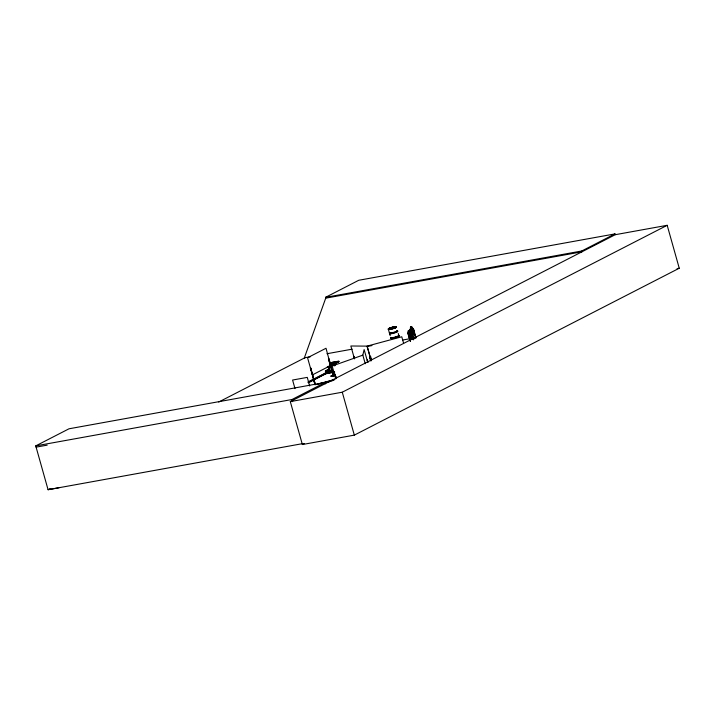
<?xml version="1.0" encoding="UTF-8"?>
<svg xmlns="http://www.w3.org/2000/svg" width="715" height="715" viewBox="0 0 715 715"><rect width="100%" height="100%" fill="white"/><g stroke="black" fill="none" stroke-linecap="round" stroke-linejoin="round"><path stroke-width="1.07" d="M410.231 329.338L410.83 329.266L410.276 329.365L410.58 326.594M407.908 333.494L408.417 330.652L411.992 338.731L410.651 338.839L408.667 336.175L408.149 333.405M410.079 340.983L407.97 333.476L408.462 330.714L408.533 333.458L410.607 340.894M411.938 338.758L412.385 335.925M367.269 360.047L367.85 362.112M370.674 360.771L369.512 356.633L370.62 356.392L371.478 359.529M365.258 363.729L362.827 355.141L364.132 349.581L367.751 362.46M310.507 356.705L304.376 357.831L325.718 298.164L325.495 297.36L358.751 280.271L615.007 233.903L615.231 234.708L290.308 401.616L302.374 444.533L354.327 435.131L679.25 268.223L667.184 225.305L615.231 234.708M325.522 371.103L328.346 369.199L330.241 370.236L328.498 369.432L325.495 371.094L325.557 371.872L330.527 370.924L330.375 370.388L325.397 371.3L325.584 371.863M329.579 366.616L328.453 369.521L329.079 368.314M338.722 361.835L330.366 366.312C328.489 366.875 328.525 370.611 329.919 366.616M389.782 328.677L389.237 328.864L389.925 328.399M389.389 328.587L389.934 328.391M390.015 328.489L389.523 328.605M390.274 328.498L389.407 328.891M395.654 327.622L394.957 327.792M314.922 384.742L310.605 368.046L315.44 384.554M395.082 327.506L395.636 327.64L395.181 327.729M310.793 368.011L310.292 368.207M315.136 384.715L307.557 357.741L326.022 348.259L333.476 376.019L328.453 358.876L328.954 358.689L333.619 375.867M334.575 375.339L330.857 376.001L334.834 375.581M59.166 487.701L48.066 489.695L35.75 445.883L69.006 428.794L325.262 382.427L325.611 383.678L325.012 383.794M50.05 488.676L48.066 489.695L303.223 443.523M218.701 402.036L305.019 357.697L304.42 357.804M329.669 363.408L332.1 362.282L338.821 361.12L331.018 365.151M329.731 363.64L332.171 362.523L338.883 361.361L331.081 365.392M312.375 374.91L330.848 365.419M308.12 381.935L325.495 373.007L334.137 371.443M308.21 382.239L325.897 373.159L326.049 373.695L308.362 382.775M308.272 382.471L325.647 373.543L325.495 373.007M335.46 374.973L332.466 376.153L332.314 375.616L335.201 374.133M335.308 374.428L332.314 375.616M332.466 376.153L335.353 374.669M35.75 445.883L292.006 399.515L325.262 382.427M325.495 297.36L581.742 250.992L615.007 233.903M290.308 401.616L342.271 392.213L667.184 225.305M302.374 444.533L304.358 443.515M330.232 365.83L329.356 366.098M333.556 375.893L328.453 358.876M408.909 331.063L410.392 333.333L410.607 335.612L409.489 334.611L408.962 331.045M413.136 339.697L411.518 333.181M409.105 335.496L410.392 337.06L411.223 337.006L411.581 335.335C405.262 320.374 415.201 339.232 413.663 339.598M408.631 336.202L410.714 338.812M330.375 370.388L330.527 370.924M411.643 326.585L413.413 331.394L413.19 333.02L412.51 333.02C406.406 320.847 416.246 328.623 413.833 334.709M416.032 337.846L413.619 329.257L412.993 329.115L413.449 329.302M411.089 332.01L412.814 334.781L413.931 334.754C411.438 335.094 410.919 331.125 410.294 329.311L413.324 339.625M354.166 358.564L353.782 356.428L354.64 358.492M354.059 356.428L353.585 356.499M336.3 378.333L335.719 376.26L335.201 376.447M362.845 355.141L332.162 366.017L335.782 378.887M331.912 362.854L332.386 362.728M329.767 365.74L329.293 365.866M316.861 384.312L333.771 379.754M317.871 384.232L334.781 379.674M324.413 382.856L332.868 380.577M325.423 382.775L329.651 381.631M333.449 375.241L333.244 376.063L333.834 375.84L330.956 376.358M389.675 328.757L390.202 328.525M329.642 366.545L327.399 366.956M325.718 298.164L581.974 251.796L581.742 250.992M677.087 268.617L679.25 268.223M326.969 353.728L352.2 349.161M366.464 346.578L371.952 345.586M402.679 340.027L415.844 337.641M327.336 366.715L330.187 366.116L338.955 361.602L335.523 362.165L335.389 361.692L330.768 364.06L334.441 363.399L334.647 364.114M335.183 365.642L332.6 364.73M334.54 371.594L324.825 373.355L324.976 373.891L334.692 372.131M326.728 373.346L334.289 371.979M36.099 447.134L47.199 445.141M408.363 330.67L409.695 330.562L411.688 333.235M407.97 333.476L408.497 333.378L410.419 340.966M411.858 333.163L411.34 333.226M334.111 365.383L332.484 364.748M410.455 329.123L413.485 339.67M369.986 356.562L370.584 359.663M369.512 356.633L370.951 360.771M335.719 376.26L336.193 378.333M332.269 364.954L334.227 365.633M332.153 364.972L334.423 365.785M408.292 333.422L410.267 340.912M413.333 329.257L415.835 337.909M413.136 329.329L415.549 337.918M412.037 333.556L413.538 338.928M403.582 343.209L401.767 336.774L367.099 346.123L350.851 345.997L354.47 358.867M398.273 333.476L398.818 335.442M388.317 329.088L389.398 332.895M389.612 333.691L390.175 335.657M371.022 360.065L367.099 346.123L371.183 360.718M367.287 359.949L367.868 362.022M342.271 392.213L354.327 435.131M310.605 368.046L315.252 384.59M309.684 385.966L307.271 377.386L292.587 380.04L295 388.629M292.006 399.515L292.605 401.651M397.022 330.527A4.201 0.581 -15.7 0 1 393.295 332.448A4.201 0.581 -15.7 0 1 390.015 332.421M397.245 331.322A4.201 0.581 -15.7 0 1 393.518 333.244A4.201 0.581 -15.7 0 1 390.238 333.217M398.72 335.317A4.201 0.581 -15.7 0 1 394.626 337.185A4.201 0.581 -15.7 0 1 390.908 337.426M398.577 336.059A4.201 0.581 -15.7 0 1 394.85 337.981A4.201 0.581 -15.7 0 1 391.57 337.954M398.559 335.764A4.272 0.59 -15.7 0 1 395.306 337.56A4.272 0.59 -15.7 0 1 390.989 337.954M398.487 335.523A4.272 0.59 -15.7 0 1 395.77 337.158A4.272 0.59 -15.7 0 1 390.739 337.918M397.227 331.027A4.272 0.59 -15.7 0 1 393.438 332.976A4.272 0.59 -15.7 0 1 390.104 332.949M397.156 330.786A4.272 0.59 -15.7 0 1 393.366 332.734A4.272 0.59 -15.7 0 1 390.041 332.707M412.671 330.553C411.661 334.96 409.775 320.213 412.671 330.553M327.962 370.817L327.971 371.434L327.962 370.817M390.167 328.954A4.218 0.59 -15.7 0 0 396.396 326.746A4.192 0.581 -15.7 0 0 390.444 327.819A4.218 0.59 -15.7 0 0 390.167 328.954M396.396 326.746A4.218 0.59 -15.7 0 0 390.435 327.828A4.192 0.581 -15.7 0 0 390.175 328.936A4.192 0.581 -15.7 0 0 396.369 326.746M390.283 329.338A4.201 0.581 -15.7 0 0 396.485 327.139A4.201 0.581 -15.7 0 0 390.551 328.212A4.201 0.581 -15.7 0 0 390.283 329.338M390.292 329.338A4.183 0.581 -15.7 0 0 396.468 327.148A4.183 0.581 -15.7 0 0 390.56 328.212A4.183 0.581 -15.7 0 0 390.292 329.338M390.211 329.088A4.218 0.59 -15.7 0 0 396.432 326.889A4.218 0.59 -15.7 0 0 390.47 327.962A4.218 0.59 -15.7 0 0 390.211 329.088"/></g></svg>
